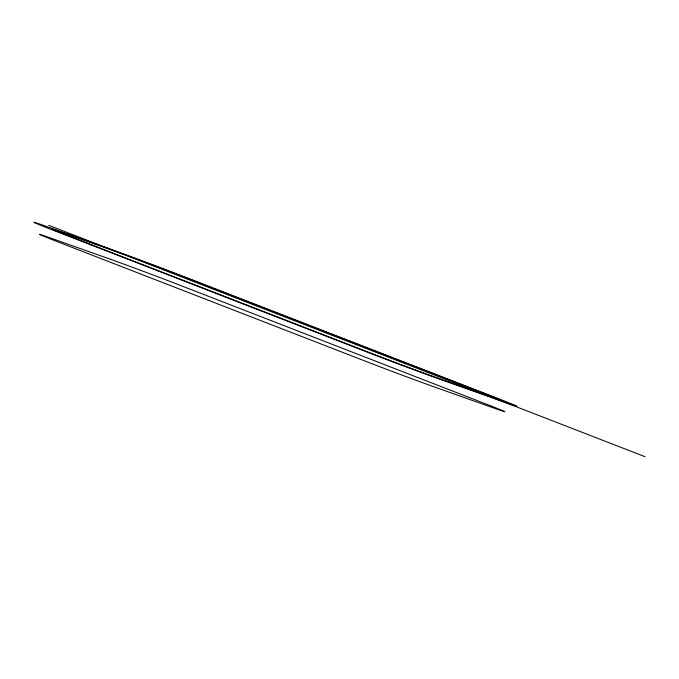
<?xml version="1.0" encoding="UTF-8"?>
<svg xmlns="http://www.w3.org/2000/svg" width="679" height="679" viewBox="0 0 679 679"><rect width="100%" height="100%" fill="white"/><g stroke="black" fill="none" stroke-linecap="round" stroke-linejoin="round"><path stroke-width="1.02" d="M48.803 225.352L645.05 456.712M106.815 247.869L45.96 226.26A62.154 0.866 20.6 0 0 56.705 231.598L362.263 350.16A62.154 0.866 20.6 0 0 443.837 380.647L504.692 402.248A62.154 0.866 20.6 0 0 493.956 396.909L188.397 278.348A62.154 0.866 20.6 0 0 106.815 247.869M120.667 253.242L59.811 231.632A43.507 0.611 20.6 0 0 67.331 235.367L372.89 353.929A43.507 0.611 20.6 0 0 429.994 375.275L490.841 396.876A43.507 0.611 20.6 0 0 483.329 393.141L177.771 274.579A43.507 0.611 20.6 0 0 120.667 253.242M110.456 259.276L49.609 237.675A52.835 0.738 20.6 0 0 58.733 242.208L364.292 360.77A52.835 0.738 20.6 0 0 433.635 386.682L494.49 408.291A52.835 0.738 20.6 0 0 485.358 403.75L179.808 285.188A52.835 0.738 20.6 0 0 110.456 259.276"/></g></svg>
